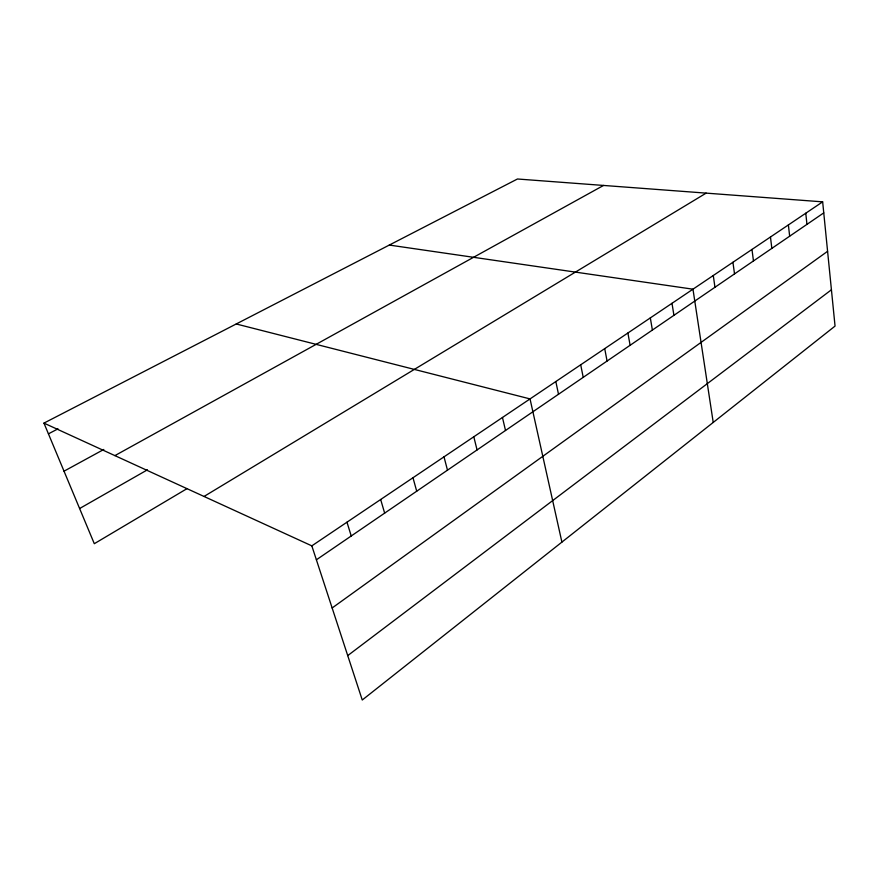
<?xml version="1.0" encoding="UTF-8"?>
<svg xmlns="http://www.w3.org/2000/svg" width="879" height="879" viewBox="0 0 879 879"><rect width="100%" height="100%" fill="white"/><g stroke="black" fill="none" stroke-linecap="round" stroke-linejoin="round"><path stroke-width="1.32" d="M347.732 655.602L831.424 289.784M332.152 607.971L827.589 251.306M316.385 559.802L823.755 212.883M311.825 545.859L822.656 201.851L835.05 326.087L362.258 700.003L311.825 545.859L43.95 423.107L517.456 178.997L822.656 201.851M204.027 496.459L706.145 193.127M187.139 488.57L94.306 543.705L43.95 423.107M79.615 508.523L147.452 469.815M114.896 455.619L603.543 185.436M64.024 471.188L103.821 449.455M48.433 433.841L57.981 428.853M389.309 245.065L692.971 289.191L713.221 422.447M236.242 323.977L530.037 398.912L561.901 542.112M346.974 522.192L351.237 535.97M380.662 499.503L384.65 513.127M412.976 477.736L416.712 491.207M444.005 456.849L447.488 470.155M473.803 436.786L477.066 449.938M502.458 417.481L505.513 430.479M555.825 381.541L558.506 394.253M580.7 364.796L583.216 377.355M604.719 348.622L607.07 361.049M627.903 332.998L630.111 345.293M650.328 317.901L652.383 330.054M671.995 303.31L673.929 315.33M713.276 275.512L714.957 287.268M732.932 262.272L734.514 273.907M751.984 249.438L753.457 260.953M770.465 237L771.839 248.383M788.386 224.936L789.661 236.198M805.768 213.223L806.955 224.365"/></g></svg>
